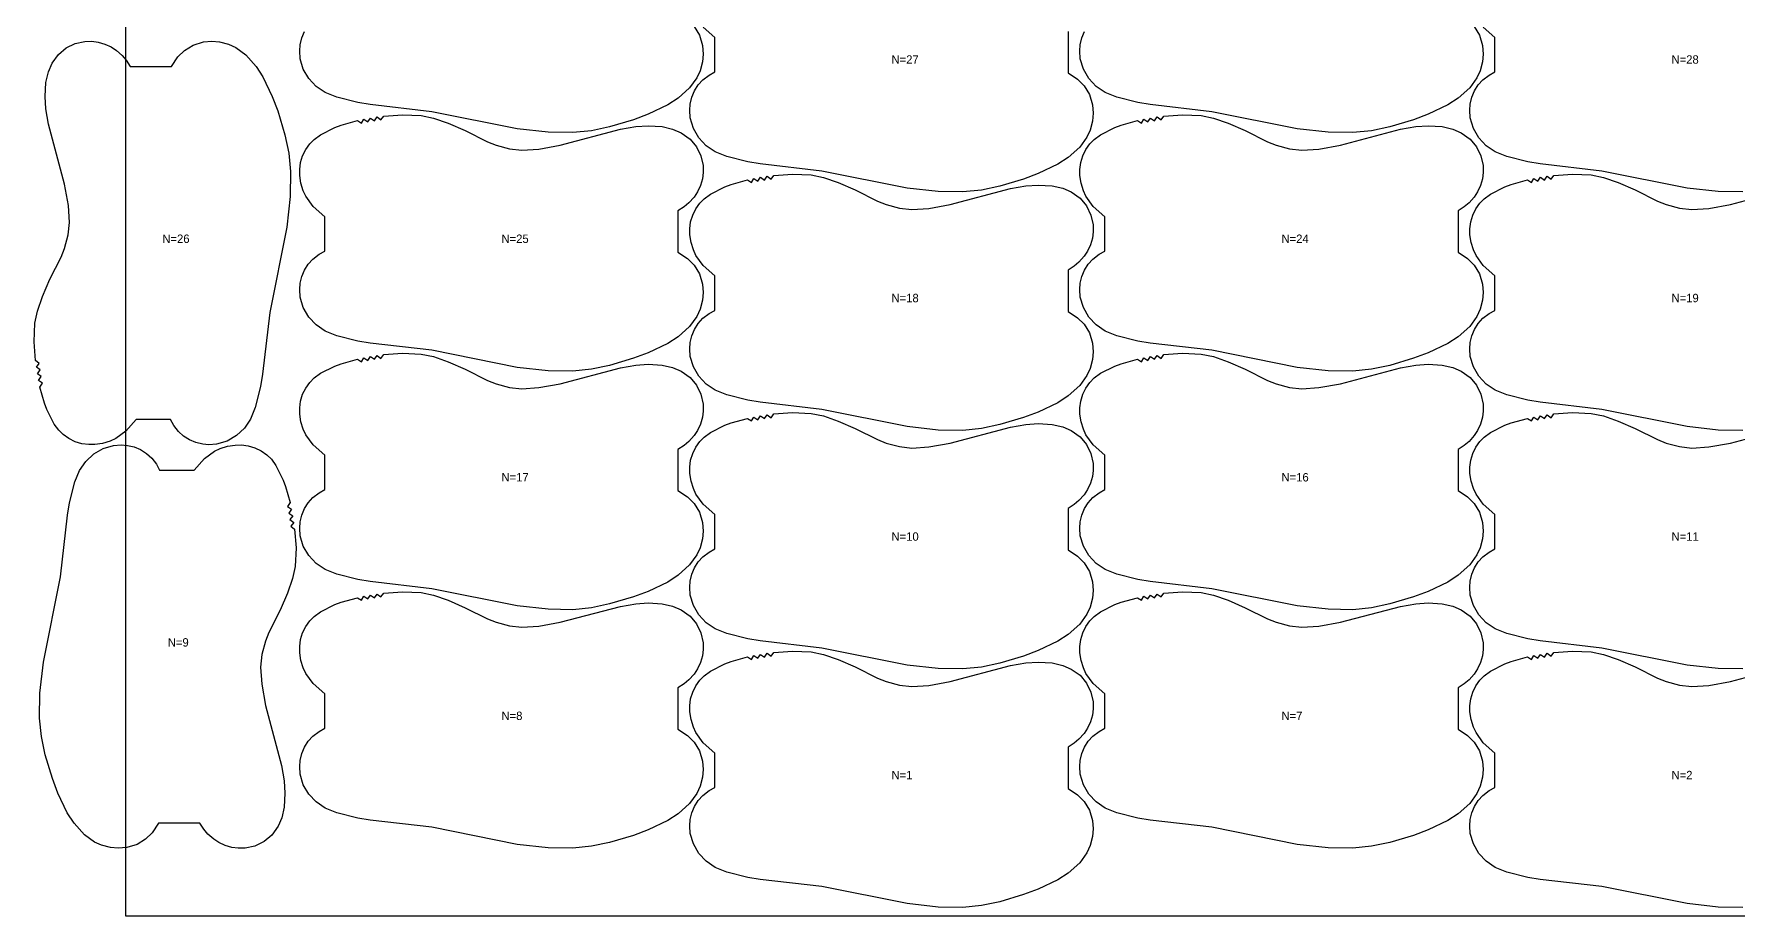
# Model space of a CAD drawing. Header units: inches. Extents: x -54 to 1970, y 0 to 1070.
# Drawn here: x -54 to 958, y 0 to 524 of the extents above; entities that cross this region are included whole.
import ezdxf

# ---------------------------------------------------------------- set-up
doc = ezdxf.new("R2010")
doc.units = ezdxf.units.IN

msp = doc.modelspace()

# ---------------------------------------------------------------- linework, layer by layer
at = {"layer": '1'}
for points in [[(0, 0), (1970, 0), (1970, 1070), (0, 1070), (0, 0)], [(-48.016, 304.6567), (-50.718, 314.2813), (-49.204, 316.6564), (-51.567, 318.1902), (-49.975, 320.514), (-52.286, 322.1248), (-50.622, 324.4004), (-52.888, 326.0791), (-51.173, 328.3205), (-53.407, 330.0453), (-54.229, 341.1432), (-53.711, 352.2008), (-52.228, 359.4277), (-49.184, 368.1415), (-44.774, 378.3019), (-38.115, 391.4856), (-36.091, 396.6397), (-33.96, 404.6641), (-33.154, 411.9984), (-33.826, 422.1196), (-36.125, 434.8354), (-45.568, 470.5332), (-47.159, 479.6244), (-47.657, 486.9887), (-47.156, 495.2781), (-45.742, 501.5738), (-43.561, 506.6557), (-39.809, 511.8987), (-35.234, 515.758), (-29.851, 518.3737), (-23.996, 519.6243), (-19.846, 519.6882), (-16.185, 519.2115), (-12.192, 518.0821), (-8.429, 516.3357), (-5.339, 514.3165), (-1.884, 511.2621), (0.508, 508.4515), (2.886, 504.7393), (27.384, 504.7393), (31.155, 510.4412), (35.089, 514.3139), (40.21, 517.4234), (46.363, 519.3385), (51.417, 519.7393), (56.009, 519.315), (61.358, 517.8972), (65.565, 516.0017), (71.519, 511.6727), (77.648, 504.7824), (81.686, 498.6061), (87.241, 486.9382), (90.494, 478.3023), (94.708, 464.1484), (97.016, 453.3156), (98.153, 442.3036), (97.905, 427.5394), (95.864, 409.1946), (85.72, 358.5034), (81.43, 321.8287), (80.24, 314.5411), (77.078, 302.0124), (74.296, 295.186), (70.667, 289.852), (65.972, 285.4298), (60.402, 282.1798), (54.217, 280.3691), (49.619, 280.007), (45.94, 280.2879), (41.898, 281.2274), (38.068, 282.824), (34.569, 285.0537), (31.502, 287.8476), (28.69, 291.5012), (26.797, 295.007), (6.369, 295.007), (0.208, 288.0736), (-5.746, 283.7446), (-9.088, 282.1765), (-13.492, 280.7975), (-18.049, 280.0904), (-21.74, 280.0434), (-25.853, 280.5849), (-29.825, 281.7824), (-33.555, 283.6072), (-36.937, 286.0152), (-39.56, 288.6011), (-42.322, 292.2969), (-46.658, 300.8952), (-48.016, 304.6567)], [(128.185, 469.8515), (137.81, 472.5533), (140.185, 471.0391), (141.719, 473.4016), (144.043, 471.8097), (145.654, 474.1206), (147.929, 472.457), (149.608, 474.723), (151.849, 473.008), (153.574, 475.2419), (164.672, 476.0638), (175.729, 475.5463), (182.956, 474.0629), (191.67, 471.0186), (201.831, 466.6089), (215.014, 459.9504), (220.168, 457.9265), (228.193, 455.795), (235.527, 454.9887), (245.648, 455.6612), (258.364, 457.9598), (294.062, 467.403), (303.153, 468.994), (310.517, 469.4924), (318.807, 468.9905), (325.102, 467.5771), (330.184, 465.3957), (335.427, 461.6439), (339.287, 457.0689), (341.902, 451.6863), (343.153, 445.8313), (343.217, 441.6809), (342.74, 438.0201), (341.611, 434.0275), (339.864, 430.2644), (337.845, 427.174), (334.791, 423.7191), (331.98, 421.3267), (328.268, 418.9487), (328.268, 394.4509), (333.97, 390.6804), (337.843, 386.7456), (340.952, 381.625), (342.867, 375.4718), (343.268, 370.4183), (342.844, 365.8262), (341.426, 360.4766), (339.53, 356.2704), (335.201, 350.3159), (328.311, 344.1866), (322.135, 340.1489), (310.467, 334.5937), (301.831, 331.3413), (287.677, 327.1269), (276.844, 324.8185), (265.832, 323.682), (251.068, 323.9301), (232.723, 325.971), (182.032, 336.1154), (145.357, 340.4045), (138.07, 341.5951), (125.541, 344.7575), (118.715, 347.5387), (113.381, 351.1685), (108.958, 355.8634), (105.708, 361.4328), (103.898, 367.618), (103.536, 372.2163), (103.817, 375.8951), (104.756, 379.9375), (106.353, 383.7668), (108.582, 387.266), (111.376, 390.3333), (115.03, 393.145), (118.536, 395.0378), (118.536, 415.4659), (111.602, 421.6265), (107.273, 427.581), (105.705, 430.923), (104.326, 435.3274), (103.619, 439.884), (103.572, 443.5751), (104.114, 447.6878), (105.311, 451.6602), (107.136, 455.3904), (109.544, 458.7716), (112.13, 461.3954), (115.826, 464.1575), (124.424, 468.4925), (128.185, 469.8515)], [(591.537, 469.8515), (601.162, 472.5533), (603.537, 471.0391), (605.071, 473.4016), (607.395, 471.8097), (609.006, 474.1206), (611.281, 472.457), (612.96, 474.723), (615.201, 473.008), (616.926, 475.2419), (628.024, 476.0638), (639.081, 475.5463), (646.308, 474.0629), (655.022, 471.0186), (665.183, 466.6089), (678.366, 459.9504), (683.52, 457.9265), (691.545, 455.795), (698.879, 454.9887), (709, 455.6612), (721.716, 457.9598), (757.414, 467.403), (766.505, 468.994), (773.869, 469.4924), (782.159, 468.9905), (788.454, 467.5771), (793.536, 465.3957), (798.779, 461.6439), (802.639, 457.0689), (805.254, 451.6863), (806.505, 445.8313), (806.569, 441.6809), (806.092, 438.0201), (804.963, 434.0275), (803.216, 430.2644), (801.197, 427.174), (798.143, 423.7191), (795.332, 421.3267), (791.62, 418.9487), (791.62, 394.4509), (797.322, 390.6804), (801.195, 386.7456), (804.304, 381.625), (806.219, 375.4718), (806.62, 370.4183), (806.196, 365.8262), (804.778, 360.4766), (802.882, 356.2704), (798.553, 350.3159), (791.663, 344.1866), (785.487, 340.1489), (773.819, 334.5937), (765.183, 331.3413), (751.029, 327.1269), (740.196, 324.8185), (729.184, 323.682), (714.42, 323.9301), (696.075, 325.971), (645.384, 336.1154), (608.709, 340.4045), (601.422, 341.5951), (588.893, 344.7575), (582.067, 347.5387), (576.733, 351.1685), (572.31, 355.8634), (569.06, 361.4328), (567.25, 367.618), (566.888, 372.2163), (567.169, 375.8951), (568.108, 379.9375), (569.705, 383.7668), (571.934, 387.266), (574.728, 390.3333), (578.382, 393.145), (581.888, 395.0378), (581.888, 415.4659), (574.954, 421.6265), (570.625, 427.581), (569.057, 430.923), (567.678, 435.3274), (566.971, 439.884), (566.924, 443.5751), (567.466, 447.6878), (568.663, 451.6602), (570.488, 455.3904), (572.896, 458.7716), (575.482, 461.3954), (579.178, 464.1575), (587.776, 468.4925), (591.537, 469.8515)], [(359.861, 434.6315), (369.486, 437.3333), (371.861, 435.8191), (373.395, 438.1816), (375.719, 436.5897), (377.33, 438.9006), (379.605, 437.237), (381.284, 439.503), (383.525, 437.788), (385.25, 440.0219), (396.348, 440.8438), (407.405, 440.3263), (414.632, 438.8429), (423.346, 435.7986), (433.507, 431.3889), (446.69, 424.7304), (451.844, 422.7065), (459.869, 420.575), (467.203, 419.7687), (477.324, 420.4412), (490.04, 422.7398), (525.738, 432.183), (534.829, 433.774), (542.193, 434.2724), (550.483, 433.7705), (556.778, 432.3571), (561.86, 430.1757), (567.103, 426.4239), (570.963, 421.8489), (573.578, 416.4663), (574.829, 410.6113), (574.893, 406.4609), (574.416, 402.8001), (573.287, 398.8075), (571.54, 395.0444), (569.521, 391.954), (566.467, 388.4991), (563.656, 386.1067), (559.944, 383.7287), (559.944, 359.2309), (565.646, 355.4604), (569.519, 351.5256), (572.628, 346.405), (574.543, 340.2518), (574.944, 335.1983), (574.52, 330.6062), (573.102, 325.2566), (571.206, 321.0504), (566.877, 315.0959), (559.987, 308.9666), (553.811, 304.9289), (542.143, 299.3737), (533.507, 296.1213), (519.353, 291.9069), (508.52, 289.5985), (497.508, 288.462), (482.744, 288.7101), (464.399, 290.751), (413.708, 300.8954), (377.033, 305.1845), (369.746, 306.3751), (357.217, 309.5375), (350.391, 312.3187), (345.057, 315.9485), (340.634, 320.6434), (337.384, 326.2128), (335.574, 332.398), (335.212, 336.9963), (335.493, 340.6751), (336.432, 344.7175), (338.029, 348.5468), (340.258, 352.046), (343.052, 355.1133), (346.706, 357.925), (350.212, 359.8178), (350.212, 380.2459), (343.278, 386.4065), (338.949, 392.361), (337.381, 395.703), (336.002, 400.1074), (335.295, 404.664), (335.248, 408.3551), (335.79, 412.4678), (336.987, 416.4402), (338.812, 420.1704), (341.22, 423.5516), (343.806, 426.1754), (347.502, 428.9375), (356.1, 433.2725), (359.861, 434.6315)], [(128.185, 328.1205), (137.81, 330.8223), (140.185, 329.3081), (141.719, 331.6706), (144.043, 330.0787), (145.654, 332.3896), (147.929, 330.726), (149.608, 332.992), (151.849, 331.277), (153.574, 333.5109), (164.672, 334.3328), (175.729, 333.8153), (182.956, 332.3319), (191.67, 329.2876), (201.831, 324.8779), (215.014, 318.2194), (220.168, 316.1955), (228.193, 314.064), (235.527, 313.2577), (245.648, 313.9302), (258.364, 316.2288), (294.062, 325.672), (303.153, 327.263), (310.517, 327.7614), (318.807, 327.2595), (325.102, 325.8461), (330.184, 323.6647), (335.427, 319.9129), (339.287, 315.3379), (341.902, 309.9553), (343.153, 304.1003), (343.217, 299.9499), (342.74, 296.2891), (341.611, 292.2965), (339.864, 288.5334), (337.845, 285.443), (334.791, 281.9881), (331.98, 279.5957), (328.268, 277.2177), (328.268, 252.7199), (333.97, 248.9494), (337.843, 245.0146), (340.952, 239.894), (342.867, 233.7408), (343.268, 228.6873), (342.844, 224.0952), (341.426, 218.7456), (339.53, 214.5394), (335.201, 208.5849), (328.311, 202.4556), (322.135, 198.4179), (310.467, 192.8627), (301.831, 189.6103), (287.677, 185.3959), (276.844, 183.0875), (265.832, 181.951), (251.068, 182.1991), (232.723, 184.24), (182.032, 194.3844), (145.357, 198.6735), (138.07, 199.8641), (125.541, 203.0265), (118.715, 205.8077), (113.381, 209.4375), (108.958, 214.1324), (105.708, 219.7018), (103.898, 225.887), (103.536, 230.4853), (103.817, 234.1641), (104.756, 238.2065), (106.353, 242.0358), (108.582, 245.535), (111.376, 248.6023), (115.03, 251.414), (118.536, 253.3068), (118.536, 273.7349), (111.602, 279.8955), (107.273, 285.85), (105.705, 289.192), (104.326, 293.5964), (103.619, 298.153), (103.572, 301.8441), (104.114, 305.9568), (105.311, 309.9292), (107.136, 313.6594), (109.544, 317.0406), (112.13, 319.6644), (115.826, 322.4265), (124.424, 326.7615), (128.185, 328.1205)], [(591.537, 328.1205), (601.162, 330.8223), (603.537, 329.3081), (605.071, 331.6706), (607.395, 330.0787), (609.006, 332.3896), (611.281, 330.726), (612.96, 332.992), (615.201, 331.277), (616.926, 333.5109), (628.024, 334.3328), (639.081, 333.8153), (646.308, 332.3319), (655.022, 329.2876), (665.183, 324.8779), (678.366, 318.2194), (683.52, 316.1955), (691.545, 314.064), (698.879, 313.2577), (709, 313.9302), (721.716, 316.2288), (757.414, 325.672), (766.505, 327.263), (773.869, 327.7614), (782.159, 327.2595), (788.454, 325.8461), (793.536, 323.6647), (798.779, 319.9129), (802.639, 315.3379), (805.254, 309.9553), (806.505, 304.1003), (806.569, 299.9499), (806.092, 296.2891), (804.963, 292.2965), (803.216, 288.5334), (801.197, 285.443), (798.143, 281.9881), (795.332, 279.5957), (791.62, 277.2177), (791.62, 252.7199), (797.322, 248.9494), (801.195, 245.0146), (804.304, 239.894), (806.219, 233.7408), (806.62, 228.6873), (806.196, 224.0952), (804.778, 218.7456), (802.882, 214.5394), (798.553, 208.5849), (791.663, 202.4556), (785.487, 198.4179), (773.819, 192.8627), (765.183, 189.6103), (751.029, 185.3959), (740.196, 183.0875), (729.184, 181.951), (714.42, 182.1991), (696.075, 184.24), (645.384, 194.3844), (608.709, 198.6735), (601.422, 199.8641), (588.893, 203.0265), (582.067, 205.8077), (576.733, 209.4375), (572.31, 214.1324), (569.06, 219.7018), (567.25, 225.887), (566.888, 230.4853), (567.169, 234.1641), (568.108, 238.2065), (569.705, 242.0358), (571.934, 245.535), (574.728, 248.6023), (578.382, 251.414), (581.888, 253.3068), (581.888, 273.7349), (574.954, 279.8955), (570.625, 285.85), (569.057, 289.192), (567.678, 293.5964), (566.971, 298.153), (566.924, 301.8441), (567.466, 305.9568), (568.663, 309.9292), (570.488, 313.6594), (572.896, 317.0406), (575.482, 319.6644), (579.178, 322.4265), (587.776, 326.7615), (591.537, 328.1205)], [(359.861, 292.9005), (369.486, 295.6023), (371.861, 294.0881), (373.395, 296.4506), (375.719, 294.8587), (377.33, 297.1696), (379.605, 295.506), (381.284, 297.772), (383.525, 296.057), (385.25, 298.2909), (396.348, 299.1128), (407.405, 298.5953), (414.632, 297.1119), (423.346, 294.0676), (433.507, 289.6579), (446.69, 282.9994), (451.844, 280.9755), (459.869, 278.844), (467.203, 278.0377), (477.324, 278.7102), (490.04, 281.0088), (525.738, 290.452), (534.829, 292.043), (542.193, 292.5414), (550.483, 292.0395), (556.778, 290.6261), (561.86, 288.4447), (567.103, 284.6929), (570.963, 280.1179), (573.578, 274.7353), (574.829, 268.8803), (574.893, 264.7299), (574.416, 261.0691), (573.287, 257.0765), (571.54, 253.3134), (569.521, 250.223), (566.467, 246.7681), (563.656, 244.3757), (559.944, 241.9977), (559.944, 217.4999), (565.646, 213.7294), (569.519, 209.7946), (572.628, 204.674), (574.543, 198.5208), (574.944, 193.4673), (574.52, 188.8752), (573.102, 183.5256), (571.206, 179.3194), (566.877, 173.3649), (559.987, 167.2356), (553.811, 163.1979), (542.143, 157.6427), (533.507, 154.3903), (519.353, 150.1759), (508.52, 147.8675), (497.508, 146.731), (482.744, 146.9791), (464.399, 149.02), (413.708, 159.1644), (377.033, 163.4535), (369.746, 164.6441), (357.217, 167.8065), (350.391, 170.5877), (345.057, 174.2175), (340.634, 178.9124), (337.384, 184.4818), (335.574, 190.667), (335.212, 195.2653), (335.493, 198.9441), (336.432, 202.9865), (338.029, 206.8158), (340.258, 210.315), (343.052, 213.3823), (346.706, 216.194), (350.212, 218.0868), (350.212, 238.5149), (343.278, 244.6755), (338.949, 250.63), (337.381, 253.972), (336.002, 258.3764), (335.295, 262.933), (335.248, 266.6241), (335.79, 270.7368), (336.987, 274.7092), (338.812, 278.4394), (341.22, 281.8206), (343.806, 284.4444), (347.502, 287.2065), (356.1, 291.5415), (359.861, 292.9005)], [(95.163, 255.2515), (97.864, 245.6269), (96.35, 243.2518), (98.713, 241.718), (97.121, 239.3942), (99.432, 237.7834), (97.768, 235.5078), (100.034, 233.8291), (98.319, 231.5877), (100.553, 229.8629), (101.375, 218.765), (100.858, 207.7074), (99.374, 200.4805), (96.33, 191.7667), (91.92, 181.6063), (85.262, 168.4226), (83.238, 163.2685), (81.106, 155.2441), (80.3, 147.9098), (80.972, 137.7886), (83.271, 125.0728), (92.714, 89.375), (94.305, 80.2838), (94.804, 72.9195), (94.302, 64.6301), (92.888, 58.3344), (90.707, 53.2525), (86.955, 48.0095), (82.38, 44.1502), (76.997, 41.5345), (71.142, 40.2839), (66.992, 40.22), (63.331, 40.6967), (59.339, 41.8261), (55.576, 43.5725), (52.485, 45.5917), (49.03, 48.6461), (46.638, 51.4567), (44.26, 55.1689), (19.762, 55.1689), (15.992, 49.467), (12.057, 45.5943), (6.936, 42.4848), (0.783, 40.5697), (-4.271, 40.1689), (-8.863, 40.5932), (-14.212, 42.011), (-18.418, 43.9065), (-24.373, 48.2355), (-30.502, 55.1258), (-34.54, 61.3021), (-40.095, 72.97), (-43.348, 81.6059), (-47.562, 95.7598), (-49.87, 106.5926), (-51.007, 117.6046), (-50.759, 132.3688), (-48.718, 150.7136), (-38.573, 201.4048), (-34.284, 238.0795), (-33.094, 245.3671), (-29.931, 257.8958), (-27.15, 264.7222), (-23.52, 270.0562), (-18.825, 274.4784), (-13.256, 277.7284), (-7.071, 279.5391), (-2.473, 279.9012), (1.206, 279.6203), (5.249, 278.6808), (9.078, 277.0842), (12.577, 274.8545), (15.645, 272.0606), (18.456, 268.407), (20.349, 264.9012), (40.777, 264.9012), (46.938, 271.8346), (52.892, 276.1636), (56.234, 277.7317), (60.639, 279.1107), (65.195, 279.8178), (68.886, 279.8648), (72.999, 279.3233), (76.971, 278.1258), (80.702, 276.301), (84.083, 273.893), (86.707, 271.3071), (89.469, 267.6113), (93.804, 259.013), (95.163, 255.2515)], [(128.185, 186.3895), (137.81, 189.0913), (140.185, 187.5771), (141.719, 189.9396), (144.043, 188.3477), (145.654, 190.6586), (147.929, 188.995), (149.608, 191.261), (151.849, 189.546), (153.574, 191.7799), (164.672, 192.6018), (175.729, 192.0843), (182.956, 190.6009), (191.67, 187.5566), (201.831, 183.1469), (215.014, 176.4884), (220.168, 174.4645), (228.193, 172.333), (235.527, 171.5267), (245.648, 172.1992), (258.364, 174.4978), (294.062, 183.941), (303.153, 185.532), (310.517, 186.0304), (318.807, 185.5285), (325.102, 184.1151), (330.184, 181.9337), (335.427, 178.1819), (339.287, 173.6069), (341.902, 168.2243), (343.153, 162.3693), (343.217, 158.2189), (342.74, 154.5581), (341.611, 150.5655), (339.864, 146.8024), (337.845, 143.712), (334.791, 140.2571), (331.98, 137.8647), (328.268, 135.4867), (328.268, 110.9889), (333.97, 107.2184), (337.843, 103.2836), (340.952, 98.163), (342.867, 92.0098), (343.268, 86.9563), (342.844, 82.3642), (341.426, 77.0146), (339.53, 72.8084), (335.201, 66.8539), (328.311, 60.7246), (322.135, 56.6869), (310.467, 51.1317), (301.831, 47.8793), (287.677, 43.6649), (276.844, 41.3565), (265.832, 40.22), (251.068, 40.4681), (232.723, 42.509), (182.032, 52.6534), (145.357, 56.9425), (138.07, 58.1331), (125.541, 61.2955), (118.715, 64.0767), (113.381, 67.7065), (108.958, 72.4014), (105.708, 77.9708), (103.898, 84.156), (103.536, 88.7543), (103.817, 92.4331), (104.756, 96.4755), (106.353, 100.3048), (108.582, 103.804), (111.376, 106.8713), (115.03, 109.683), (118.536, 111.5758), (118.536, 132.0039), (111.602, 138.1645), (107.273, 144.119), (105.705, 147.461), (104.326, 151.8654), (103.619, 156.422), (103.572, 160.1131), (104.114, 164.2258), (105.311, 168.1982), (107.136, 171.9284), (109.544, 175.3096), (112.13, 177.9334), (115.826, 180.6955), (124.424, 185.0305), (128.185, 186.3895)], [(591.537, 186.3895), (601.162, 189.0913), (603.537, 187.5771), (605.071, 189.9396), (607.395, 188.3477), (609.006, 190.6586), (611.281, 188.995), (612.96, 191.261), (615.201, 189.546), (616.926, 191.7799), (628.024, 192.6018), (639.081, 192.0843), (646.308, 190.6009), (655.022, 187.5566), (665.183, 183.1469), (678.366, 176.4884), (683.52, 174.4645), (691.545, 172.333), (698.879, 171.5267), (709, 172.1992), (721.716, 174.4978), (757.414, 183.941), (766.505, 185.532), (773.869, 186.0304), (782.159, 185.5285), (788.454, 184.1151), (793.536, 181.9337), (798.779, 178.1819), (802.639, 173.6069), (805.254, 168.2243), (806.505, 162.3693), (806.569, 158.2189), (806.092, 154.5581), (804.963, 150.5655), (803.216, 146.8024), (801.197, 143.712), (798.143, 140.2571), (795.332, 137.8647), (791.62, 135.4867), (791.62, 110.9889), (797.322, 107.2184), (801.195, 103.2836), (804.304, 98.163), (806.219, 92.0098), (806.62, 86.9563), (806.196, 82.3642), (804.778, 77.0146), (802.882, 72.8084), (798.553, 66.8539), (791.663, 60.7246), (785.487, 56.6869), (773.819, 51.1317), (765.183, 47.8793), (751.029, 43.6649), (740.196, 41.3565), (729.184, 40.22), (714.42, 40.4681), (696.075, 42.509), (645.384, 52.6534), (608.709, 56.9425), (601.422, 58.1331), (588.893, 61.2955), (582.067, 64.0767), (576.733, 67.7065), (572.31, 72.4014), (569.06, 77.9708), (567.25, 84.156), (566.888, 88.7543), (567.169, 92.4331), (568.108, 96.4755), (569.705, 100.3048), (571.934, 103.804), (574.728, 106.8713), (578.382, 109.683), (581.888, 111.5758), (581.888, 132.0039), (574.954, 138.1645), (570.625, 144.119), (569.057, 147.461), (567.678, 151.8654), (566.971, 156.422), (566.924, 160.1131), (567.466, 164.2258), (568.663, 168.1982), (570.488, 171.9284), (572.896, 175.3096), (575.482, 177.9334), (579.178, 180.6955), (587.776, 185.0305), (591.537, 186.3895)], [(359.861, 151.1695), (369.486, 153.8713), (371.861, 152.3571), (373.395, 154.7196), (375.719, 153.1277), (377.33, 155.4386), (379.605, 153.775), (381.284, 156.041), (383.525, 154.326), (385.25, 156.5599), (396.348, 157.3818), (407.405, 156.8643), (414.632, 155.3809), (423.346, 152.3366), (433.507, 147.9269), (446.69, 141.2684), (451.844, 139.2445), (459.869, 137.113), (467.203, 136.3067), (477.324, 136.9792), (490.04, 139.2778), (525.738, 148.721), (534.829, 150.312), (542.193, 150.8104), (550.483, 150.3085), (556.778, 148.8951), (561.86, 146.7137), (567.103, 142.9619), (570.963, 138.3869), (573.578, 133.0043), (574.829, 127.1493), (574.893, 122.9989), (574.416, 119.3381), (573.287, 115.3455), (571.54, 111.5824), (569.521, 108.492), (566.467, 105.0371), (563.656, 102.6447), (559.944, 100.2667), (559.944, 75.7689), (565.646, 71.9984), (569.519, 68.0636), (572.628, 62.943), (574.543, 56.7898), (574.944, 51.7363), (574.52, 47.1442), (573.102, 41.7946), (571.206, 37.5884), (566.877, 31.6339), (559.987, 25.5046), (553.811, 21.4669), (542.143, 15.9117), (533.507, 12.6593), (519.353, 8.4449), (508.52, 6.1365), (497.508, 5), (482.744, 5.2481), (464.399, 7.289), (413.708, 17.4334), (377.033, 21.7225), (369.746, 22.9131), (357.217, 26.0755), (350.391, 28.8567), (345.057, 32.4865), (340.634, 37.1814), (337.384, 42.7508), (335.574, 48.936), (335.212, 53.5343), (335.493, 57.2131), (336.432, 61.2555), (338.029, 65.0848), (340.258, 68.584), (343.052, 71.6513), (346.706, 74.463), (350.212, 76.3558), (350.212, 96.7839), (343.278, 102.9445), (338.949, 108.899), (337.381, 112.241), (336.002, 116.6454), (335.295, 121.202), (335.248, 124.8931), (335.79, 129.0058), (336.987, 132.9782), (338.812, 136.7084), (341.22, 140.0896), (343.806, 142.7134), (347.502, 145.4755), (356.1, 149.8105), (359.861, 151.1695)]]:
    msp.add_lwpolyline(points, close=True, dxfattribs=at)
for points in [[(337.843, 528.4766), (340.952, 523.356), (342.867, 517.2028), (343.268, 512.1493), (342.844, 507.5572), (341.426, 502.2076), (339.53, 498.0014), (335.201, 492.0469), (328.311, 485.9176), (322.135, 481.8799), (310.467, 476.3247), (301.831, 473.0723), (287.677, 468.8579), (276.844, 466.5495), (265.832, 465.413), (251.068, 465.6611), (232.723, 467.702), (182.032, 477.8464), (145.357, 482.1355), (138.07, 483.3261), (125.541, 486.4885), (118.715, 489.2697), (113.381, 492.8995), (108.958, 497.5944), (105.708, 503.1638), (103.898, 509.349), (103.536, 513.9473), (103.817, 517.6261), (104.756, 521.6685), (106.353, 525.4978)], [(559.944, 525.4597), (559.944, 500.9619), (565.646, 497.1914), (569.519, 493.2566), (572.628, 488.136), (574.543, 481.9828), (574.944, 476.9293), (574.52, 472.3372), (573.102, 466.9876), (571.206, 462.7814), (566.877, 456.8269), (559.987, 450.6976), (553.811, 446.6599), (542.143, 441.1047), (533.507, 437.8523), (519.353, 433.6379), (508.52, 431.3295), (497.508, 430.193), (482.744, 430.4411), (464.399, 432.482), (413.708, 442.6264), (377.033, 446.9155), (369.746, 448.1061), (357.217, 451.2685), (350.391, 454.0497), (345.057, 457.6795), (340.634, 462.3744), (337.384, 467.9438), (335.574, 474.129), (335.212, 478.7273), (335.493, 482.4061), (336.432, 486.4485), (338.029, 490.2778), (340.258, 493.777), (343.052, 496.8443), (346.706, 499.656), (350.212, 501.5488), (350.212, 521.9769), (343.278, 528.1375)], [(801.195, 528.4766), (804.304, 523.356), (806.219, 517.2028), (806.62, 512.1493), (806.196, 507.5572), (804.778, 502.2076), (802.882, 498.0014), (798.553, 492.0469), (791.663, 485.9176), (785.487, 481.8799), (773.819, 476.3247), (765.183, 473.0723), (751.029, 468.8579), (740.196, 466.5495), (729.184, 465.413), (714.42, 465.6611), (696.075, 467.702), (645.384, 477.8464), (608.709, 482.1355), (601.422, 483.3261), (588.893, 486.4885), (582.067, 489.2697), (576.733, 492.8995), (572.31, 497.5944), (569.06, 503.1638), (567.25, 509.349), (566.888, 513.9473), (567.169, 517.6261), (568.108, 521.6685), (569.705, 525.4978)], [(960.86, 430.193), (946.096, 430.4411), (927.751, 432.482), (877.06, 442.6264), (840.385, 446.9155), (833.098, 448.1061), (820.569, 451.2685), (813.743, 454.0497), (808.409, 457.6795), (803.987, 462.3744), (800.737, 467.9438), (798.926, 474.129), (798.564, 478.7273), (798.845, 482.4061), (799.784, 486.4485), (801.381, 490.2778), (803.61, 493.777), (806.404, 496.8443), (810.058, 499.656), (813.564, 501.5488), (813.564, 521.9769), (806.63, 528.1375)], [(960.86, 288.462), (946.096, 288.7101), (927.751, 290.751), (877.06, 300.8954), (840.385, 305.1845), (833.098, 306.3751), (820.569, 309.5375), (813.743, 312.3187), (808.409, 315.9485), (803.987, 320.6434), (800.737, 326.2128), (798.926, 332.398), (798.564, 336.9963), (798.845, 340.6751), (799.784, 344.7175), (801.381, 348.5468), (803.61, 352.046), (806.404, 355.1133), (810.058, 357.925), (813.564, 359.8178), (813.564, 380.2459), (806.63, 386.4065), (802.301, 392.361), (800.733, 395.703), (799.354, 400.1074), (798.647, 404.664), (798.6, 408.3551), (799.142, 412.4678), (800.339, 416.4402), (802.164, 420.1704), (804.572, 423.5516), (807.158, 426.1754), (810.854, 428.9375), (819.452, 433.2725), (823.213, 434.6315), (823.213, 434.6315), (832.838, 437.3333), (835.213, 435.8191), (836.747, 438.1816), (839.071, 436.5897), (840.682, 438.9006), (842.957, 437.237), (844.636, 439.503), (846.877, 437.788), (848.602, 440.0219), (859.7, 440.8438), (870.758, 440.3263), (877.984, 438.8429), (886.698, 435.7986), (896.859, 431.3889), (910.042, 424.7304), (915.196, 422.7065), (923.221, 420.575), (930.555, 419.7687), (940.676, 420.4412), (953.392, 422.7398), (989.09, 432.183)], [(960.86, 146.731), (946.096, 146.9791), (927.751, 149.02), (877.06, 159.1644), (840.385, 163.4535), (833.098, 164.6441), (820.569, 167.8065), (813.743, 170.5877), (808.409, 174.2175), (803.987, 178.9124), (800.737, 184.4818), (798.926, 190.667), (798.564, 195.2653), (798.845, 198.9441), (799.784, 202.9865), (801.381, 206.8158), (803.61, 210.315), (806.404, 213.3823), (810.058, 216.194), (813.564, 218.0868), (813.564, 238.5149), (806.63, 244.6755), (802.301, 250.63), (800.733, 253.972), (799.354, 258.3764), (798.647, 262.933), (798.6, 266.6241), (799.142, 270.7368), (800.339, 274.7092), (802.164, 278.4394), (804.572, 281.8206), (807.158, 284.4444), (810.854, 287.2065), (819.452, 291.5415), (823.213, 292.9005), (823.213, 292.9005), (832.838, 295.6023), (835.213, 294.0881), (836.747, 296.4506), (839.071, 294.8587), (840.682, 297.1696), (842.957, 295.506), (844.636, 297.772), (846.877, 296.057), (848.602, 298.2909), (859.7, 299.1128), (870.758, 298.5953), (877.984, 297.1119), (886.698, 294.0676), (896.859, 289.6579), (910.042, 282.9994), (915.196, 280.9755), (923.221, 278.844), (930.555, 278.0377), (940.676, 278.7102), (953.392, 281.0088), (989.09, 290.452)], [(960.86, 5), (946.096, 5.2481), (927.751, 7.289), (877.06, 17.4334), (840.385, 21.7225), (833.098, 22.9131), (820.569, 26.0755), (813.743, 28.8567), (808.409, 32.4865), (803.987, 37.1814), (800.737, 42.7508), (798.926, 48.936), (798.564, 53.5343), (798.845, 57.2131), (799.784, 61.2555), (801.381, 65.0848), (803.61, 68.584), (806.404, 71.6513), (810.058, 74.463), (813.564, 76.3558), (813.564, 96.7839), (806.63, 102.9445), (802.301, 108.899), (800.733, 112.241), (799.354, 116.6454), (798.647, 121.202), (798.6, 124.8931), (799.142, 129.0058), (800.339, 132.9782), (802.164, 136.7084), (804.572, 140.0896), (807.158, 142.7134), (810.854, 145.4755), (819.452, 149.8105), (823.213, 151.1695), (823.213, 151.1695), (832.838, 153.8713), (835.213, 152.3571), (836.747, 154.7196), (839.071, 153.1277), (840.682, 155.4386), (842.957, 153.775), (844.636, 156.041), (846.877, 154.326), (848.602, 156.5599), (859.7, 157.3818), (870.758, 156.8643), (877.984, 155.3809), (886.698, 152.3366), (896.859, 147.9269), (910.042, 141.2684), (915.196, 139.2445), (923.221, 137.113), (930.555, 136.3067), (940.676, 136.9792), (953.392, 139.2778), (989.09, 148.721)]]:
    msp.add_lwpolyline(points, dxfattribs=at)

# ---------------------------------------------------------------- texts
for s, p in [('N=27', (455.078, 506.3839)), ('N=28', (918.43, 506.3839)), ('N=26', (21.962, 399.8732)), ('N=25', (223.402, 399.8729)), ('N=24', (686.754, 399.8729)), ('N=18', (455.078, 364.6529)), ('N=19', (918.43, 364.6529)), ('N=16', (686.754, 258.1419)), ('N=17', (223.402, 258.1419)), ('N=10', (455.078, 222.9219)), ('N=11', (918.43, 222.9219)), ('N=9', (25.184, 160.0351)), ('N=8', (223.402, 116.4109)), ('N=7', (686.754, 116.4109)), ('N=1', (455.078, 81.1909)), ('N=2', (918.43, 81.1909))]:
    msp.add_text(s, height=5, dxfattribs=at).set_placement(p)

doc.saveas('drawing.dxf')
